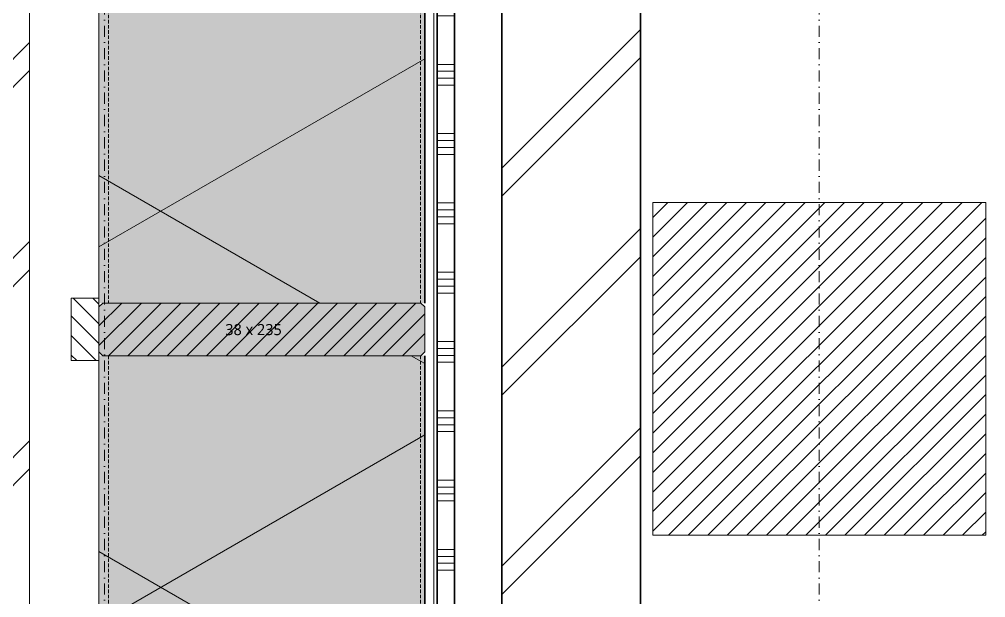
# Model space of a CAD drawing. Header units: millimetres. Extents: x 1789 to 13769, y 2055 to 27197.
# Drawn here: x 2482 to 3179, y 18900 to 19318 of the extents above; entities that cross this region are included whole.
import ezdxf

# ---------------------------------------------------------------- set-up
doc = ezdxf.new("R2010")
doc.units = ezdxf.units.MM
doc.linetypes.add('MV_hidden', pattern=[3.75, 2.5, -1.25])
doc.linetypes.add('MV_stramien', pattern=[16, 8, -4, 0, -4])
for name, color, linetype, lineweight in [('A-ANNO-NOTE', 131, 'Continuous', 18), ('A-DETL', 90, 'Continuous', 13), ('A-DETL-GENF', 92, 'Continuous', 18), ('A-DETL-MEDM', 33, 'Continuous', 18)]:
    doc.layers.add(name, color=color, linetype=linetype, lineweight=lineweight)
doc.styles.add('Segoe UI', font='segoeui.ttf', dxfattribs={"height": 8})

# ---------------------------------------------------------------- blocks, each defined once
blk = doc.blocks.new('42 isolatie - Type 1-3773429-Details Restauratie 1-10')
at = {"layer": 'A-DETL-GENF'}
h = blk.add_hatch(color=256, dxfattribs=at)
h.paths.add_polyline_path([(38.28, 3.63), (38.28, 0.8), (538.83, 0.8), (538.83, 235.8), (38.28, 235.8), (38.28, 183.19)])
h.paths.add_polyline_path([(576.83, 0.8), (1129.83, 0.8), (1129.83, 235.8), (576.83, 235.8), (576.83, 3.63)])
at = {"layer": 'A-DETL-GENF', "lineweight": 13}
h = blk.add_hatch(dxfattribs=at)
h.set_pattern_fill('FP_20', color=256, style=0, pattern_type=2)
h.set_pattern_definition([(60, (-1986.72, 235.79), (-203.516, 117.5), []), (120, (-1986.72, 235.79), (-203.516, -117.5), [])])
h.paths.add_polyline_path([(38.28, 3.63), (38.28, 0.8), (538.83, 0.8), (538.83, 235.8), (38.28, 235.8), (38.28, 183.19)])
h.paths.add_polyline_path([(576.83, 0.8), (1129.83, 0.8), (1129.83, 235.8), (576.83, 235.8), (576.83, 3.63)])
at = {"layer": 'A-DETL-GENF'}
for p, q in [((535.33, 235.8), (38.28, 235.8)), ((535.33, 235.8), (38.28, 235.8)), ((1122.83, 235.8), (580.33, 235.8)), ((1122.83, 235.8), (580.33, 235.8)), ((38.28, 0.8), (538.83, 0.8)), ((38.28, 0.8), (538.83, 0.8)), ((576.83, 0.8), (1129.83, 0.8)), ((576.83, 0.8), (1129.83, 0.8))]:
    blk.add_line(p, q, dxfattribs=at)
blk = doc.blocks.new('00 hout_rechthoekig_sls - SLS 38x235-V26-Details Restauratie 1-10')
at = {"layer": 'A-DETL-GENF'}
blk.add_hatch(color=256, dxfattribs=at).paths.add_polyline_path([(2.83, 38), (0, 35.17), (0, 2.83), (2.83, 0), (232.17, 0), (235, 2.83), (235, 35.17), (232.17, 38)])
at = {"layer": 'A-DETL-MEDM', "lineweight": 13}
h = blk.add_hatch(dxfattribs=at)
h.set_pattern_fill('FP_61', color=256, style=0, pattern_type=2)
h.set_pattern_definition([(225, (2774.751, 19112.822), (7.071068, -7.071068), [])])
h.paths.add_polyline_path([(2.83, 38), (0, 35.17), (0, 2.83), (2.83, 0), (232.17, 0), (235, 2.83), (235, 35.17), (232.17, 38)])
at = {"layer": 'A-DETL-MEDM'}
for p, q in [((0, 35.17), (2.83, 38)), ((0, 35.17), (2.83, 38)), ((0, 2.83), (0, 35.17)), ((2.83, 38), (232.17, 38)), ((232.17, 38), (235, 35.17)), ((232.17, 38), (235, 35.17)), ((2.83, 0), (0, 2.83)), ((2.83, 0), (0, 2.83)), ((2.83, 0), (232.17, 0)), ((235, 2.83), (232.17, 0)), ((232.17, 0), (235, 2.83))]:
    blk.add_line(p, q, dxfattribs=at)

msp = doc.modelspace()

# ---------------------------------------------------------------- hatches: boundary and pattern name
at = {"layer": 'A-DETL-GENF', "lineweight": 13}
h = msp.add_hatch(dxfattribs=at)
h.set_pattern_fill('FP_25', color=57, style=0, pattern_type=2)
h.set_pattern_definition([(45, (0, 0), (-71.84205, 71.84205), []), (45, (20.32, 0), (-71.84205, 71.84205), [])])
h.paths.add_polyline_path([(2389.75, 18531.27), (2489.75, 18531.27), (2489.75, 19741.82), (2830.25, 19741.82), (2830.25, 19521.82), (2930.25, 19521.82), (2930.25, 19841.82), (2389.75, 19841.82), (2389.75, 18623.51)])
h.paths.add_polyline_path([(2830.25, 18536.27), (2930.25, 18536.27), (2930.25, 19501.82), (2830.25, 19501.82), (2830.25, 19058.49)])
h = msp.add_hatch(dxfattribs=at)
h.set_pattern_fill('FP_3', color=250, style=0, pattern_type=2)
h.set_pattern_definition([(90, (0, 0), (-19.05, 1e-15), []), (90, (9.525, 0), (-19.05, 1e-15), [9.525, -4.762])])
h.paths.add_polyline_path([(2783.75, 18536.27), (2783.75, 19703.82), (2774.75, 19703.82), (2774.75, 18536.27)])
h = msp.add_hatch(dxfattribs=at)
h.set_pattern_fill('FP_34', color=253, style=0, pattern_type=2)
h.set_pattern_definition([(0, (0, 20), (0, 50), []), (0, (0, 25), (0, 50), []), (0, (0, 30), (0, 50), []), (0, (0, 35), (0, 50), [])])
h.paths.add_polyline_path([(2796.25, 18536.27), (2796.25, 19703.82), (2783.75, 19703.82), (2783.75, 18536.27)])
h = msp.add_hatch(dxfattribs=at)
h.set_pattern_fill('FP_10', color=250, style=0, pattern_type=2)
h.set_pattern_definition([(45, (0, 0), (-7.071068, 7.071068), [])])
h.paths.add_polyline_path([(2939.25, 18945.27), (3179.25, 18945.27), (3179.25, 19185.27), (2939.25, 19185.27), (2939.25, 19058.49)])
h = msp.add_hatch(dxfattribs=at)
h.set_pattern_fill('FP_2', color=250, style=0, pattern_type=2)
h.set_pattern_definition([(135, (0, 0), (-7.071068, -7.071068), [])])
h.paths.add_polyline_path([(2539.75, 19071.32), (2539.75, 19116.32), (2519.75, 19116.32), (2519.75, 19071.32)])

# ---------------------------------------------------------------- linework, layer by layer
at = {"layer": 'A-DETL', "linetype": 'MV_stramien', "lineweight": 18}
for p, q in [((2543.75, 17936.4), (2543.75, 20483.19)), ((3059.25, 17936.4), (3059.25, 20483.19))]:
    msp.add_line(p, q, dxfattribs=at)
at = {"layer": 'A-DETL', "lineweight": 18}
for p, q in [((2489.75, 18531.27), (2489.75, 19741.82)), ((3179.25, 19185.27), (2939.25, 19185.27)), ((2939.25, 19185.27), (2939.25, 18945.27)), ((3179.25, 18945.27), (3179.25, 19185.27)), ((2519.75, 19116.32), (2519.75, 19071.32)), ((2539.75, 19116.32), (2519.75, 19116.32)), ((2539.75, 19071.32), (2539.75, 19116.32)), ((2519.75, 19071.32), (2539.75, 19071.32)), ((2939.25, 18945.27), (3179.25, 18945.27))]:
    msp.add_line(p, q, dxfattribs=at)
at = {"layer": 'A-DETL', "lineweight": 35}
for p, q in [((2783.75, 19703.82), (2783.75, 18536.27)), ((2796.25, 18536.27), (2796.25, 19703.82)), ((2774.75, 19665.82), (2774.75, 19112.82)), ((2830.25, 19501.82), (2830.25, 18536.27)), ((2930.25, 18536.27), (2930.25, 19501.82)), ((2774.75, 19074.82), (2774.75, 18574.27))]:
    msp.add_line(p, q, dxfattribs=at)
at = {"layer": 'A-DETL', "linetype": 'MV_hidden', "lineweight": 18}
for p, q in [((2546.75, 19665.82), (2546.75, 19112.82)), ((2771.75, 19665.82), (2771.75, 19112.82)), ((2546.75, 19074.82), (2546.75, 18574.27)), ((2771.75, 19074.82), (2771.75, 18574.27))]:
    msp.add_line(p, q, dxfattribs=at)

# ---------------------------------------------------------------- block references
at = {"layer": 'A-DETL-GENF', "rotation": 89.9999999999992}
msp.add_blockref('42 isolatie - Type 1-3773429-Details Restauratie 1-10', (2775.55, 18535.99), dxfattribs=at)
at = {"layer": 'A-DETL-MEDM', "rotation": 180}
msp.add_blockref('00 hout_rechthoekig_sls - SLS 38x235-V26-Details Restauratie 1-10', (2774.75, 19112.82), dxfattribs=at)

# ---------------------------------------------------------------- texts
at = {"layer": 'A-ANNO-NOTE', "lineweight": 13, "insert": (2630.87, 19097.64), "char_height": 8, "width": 55.3164, "attachment_point": 1, "style": 'Segoe UI'}
msp.add_mtext('38 x 235', dxfattribs=at)

doc.saveas('drawing.dxf')
